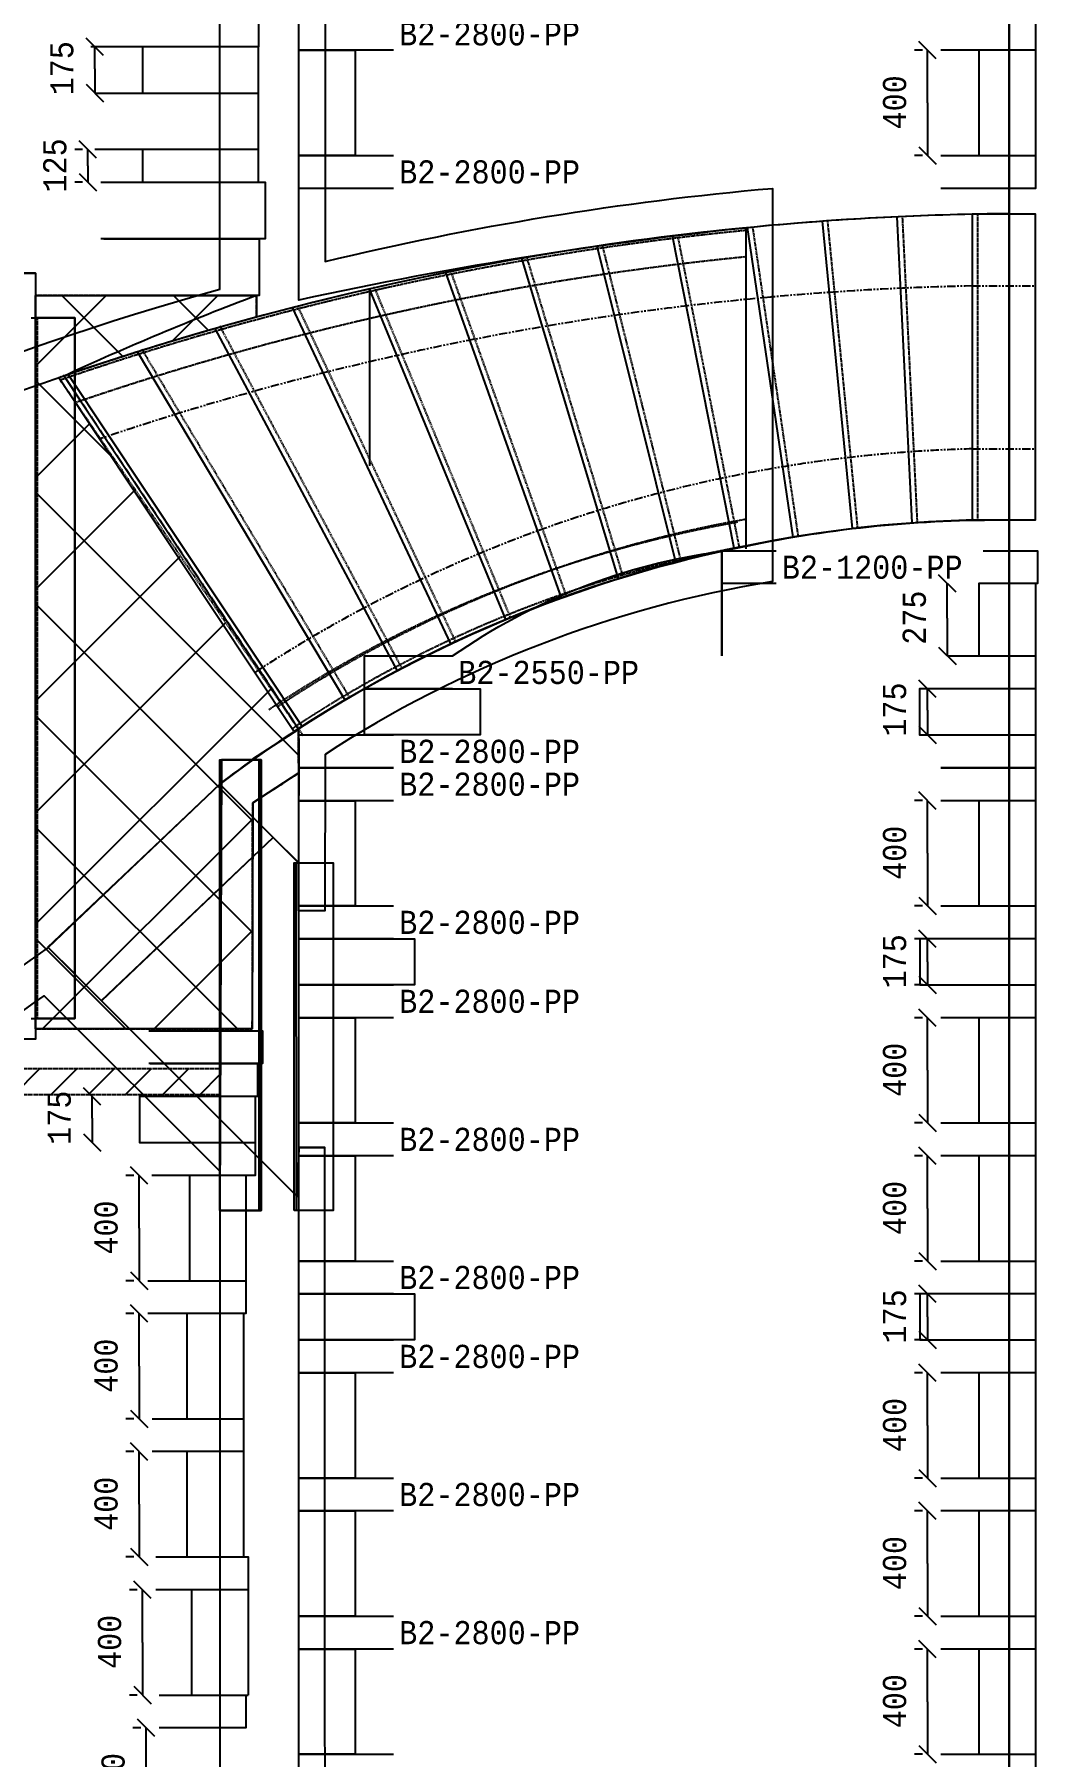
# Model space of a CAD drawing. Extents: x 0 to 40200, y 0 to 28450.
# Drawn here: x 18055 to 21867, y 14047 to 20593 of the extents above; entities that cross this region are included whole.
import ezdxf

# ---------------------------------------------------------------- set-up
doc = ezdxf.new("R2010")
doc.units = 0
doc.linetypes.add('HIDDEN2', pattern=[4.7625, 3.175, -1.5875])
doc.linetypes.add('PHANTOM', pattern=[63.5, 31.75, -6.35, 6.35, -6.35, 6.35, -6.35])
for name, color, linetype in [('BEAMS', 7, 'CONTINUOUS'), ('BLOCKS', 7, 'CONTINUOUS'), ('PAVING', 7, 'CONTINUOUS'), ('TITLE_BLOCK', 7, 'CONTINUOUS'), ('WALL$5', 7, 'CONTINUOUS')]:
    doc.layers.add(name, color=color, linetype=linetype)
doc.styles.add('CADFONT1', font='monotxt.shx', dxfattribs={"width": 0.901937})
doc.dimstyles.new('EXPERTCAD-ISO', dxfattribs={"dimtxt": 125, "dimasz": 127, "dimexe": 50, "dimexo": 50, "dimgap": 50, "dimtad": 1, "dimdec": 4, "dimzin": 0, "dimtxsty": 'STANDARD', "dimblk": 'EXPERTCADARROW', "dimblk1": 'EXPERTCADARROW', "dimblk2": 'EXPERTCADARROW', "dimcen": 0.09, "dimclrd": 92, "dimclre": 92, "dimclrt": 92, "dimazin": 3, "dimtfac": 1, "dimtdec": 4, "dimtmove": 0, "dimatfit": 3, "dimtolj": 1, "dimtzin": 0})

# ---------------------------------------------------------------- blocks, each defined once
blk = doc.blocks.new('*D20')
at = {"layer": 'BEAMS', "color": 92, "linetype": 'CONTINUOUS'}
for points in [[(18445.9, 14680.5), (18415.9, 14680.5)], [(18498.9, 14647.5), (18432.9, 14713.5)], [(18465.9, 14480.5), (18465.9, 14680.5)], [(18465.9, 14480.5), (18465.9, 14280.5)], [(18445.9, 14280.5), (18415.9, 14280.5)], [(18432.9, 14313.5), (18498.9, 14247.5)]]:
    blk.add_lwpolyline(points, dxfattribs=at)
at = {"layer": 'BEAMS', "color": 92, "linetype": 'CONTINUOUS', "insert": (18296.3, 14379.3), "char_height": 88, "attachment_point": 1, "rotation": 90, "style": 'CADFONT1'}
blk.add_mtext('400', dxfattribs=at)
blk = doc.blocks.new('EXPERTCADARROW')
at = {"layer": 'TITLE_BLOCK', "color": 92, "linetype": 'CONTINUOUS'}
for points in [[(0, 0), (-1, 0)], [(-0.6, 0.6), (0.6, -0.6)]]:
    blk.add_lwpolyline(points, dxfattribs=at)
blk = doc.blocks.new('*D33')
at = {"layer": 'BEAMS', "color": 92, "linetype": 'CONTINUOUS'}
for points in [[(18459.3, 14155.5), (18429.3, 14155.5)], [(18512.3, 14122.5), (18446.3, 14188.5)], [(18479.3, 13955.5), (18479.3, 14155.5)], [(18479.3, 13955.5), (18479.3, 13755.5)], [(18459.3, 13755.5), (18429.3, 13755.5)], [(18446.3, 13788.5), (18512.3, 13722.5)]]:
    blk.add_lwpolyline(points, dxfattribs=at)
at = {"layer": 'BEAMS', "color": 92, "linetype": 'CONTINUOUS', "insert": (18309.7, 13854.3), "char_height": 88, "attachment_point": 1, "rotation": 90, "style": 'CADFONT1'}
blk.add_mtext('400', dxfattribs=at)
blk = doc.blocks.new('*D58')
at = {"layer": 'BEAMS', "color": 92, "linetype": 'CONTINUOUS'}
for points in [[(18432.5, 16255.5), (18402.5, 16255.5)], [(18485.5, 16222.5), (18419.5, 16288.5)], [(18452.5, 16055.5), (18452.5, 16255.5)], [(18452.5, 16055.5), (18452.5, 15855.5)], [(18432.5, 15855.5), (18402.5, 15855.5)], [(18419.5, 15888.5), (18485.5, 15822.5)]]:
    blk.add_lwpolyline(points, dxfattribs=at)
at = {"layer": 'BEAMS', "color": 92, "linetype": 'CONTINUOUS', "insert": (18282.9, 15954.3), "char_height": 88, "attachment_point": 1, "rotation": 90, "style": 'CADFONT1'}
blk.add_mtext('400', dxfattribs=at)
blk = doc.blocks.new('*D59')
at = {"layer": 'BEAMS', "color": 92, "linetype": 'CONTINUOUS'}
for points in [[(18432.5, 15205.5), (18402.5, 15205.5)], [(18485.5, 15172.5), (18419.5, 15238.5)], [(18452.5, 15005.5), (18452.5, 15205.5)], [(18452.5, 15005.5), (18452.5, 14805.5)], [(18432.5, 14805.5), (18402.5, 14805.5)], [(18419.5, 14838.5), (18485.5, 14772.5)]]:
    blk.add_lwpolyline(points, dxfattribs=at)
at = {"layer": 'BEAMS', "color": 92, "linetype": 'CONTINUOUS', "insert": (18282.9, 14904.3), "char_height": 88, "attachment_point": 1, "rotation": 90, "style": 'CADFONT1'}
blk.add_mtext('400', dxfattribs=at)
blk = doc.blocks.new('*D60')
at = {"layer": 'BEAMS', "color": 92, "linetype": 'CONTINUOUS'}
for points in [[(18432.5, 15730.5), (18402.5, 15730.5)], [(18485.5, 15697.5), (18419.5, 15763.5)], [(18452.5, 15530.5), (18452.5, 15730.5)], [(18452.5, 15530.5), (18452.5, 15330.5)], [(18432.5, 15330.5), (18402.5, 15330.5)], [(18419.5, 15363.5), (18485.5, 15297.5)]]:
    blk.add_lwpolyline(points, dxfattribs=at)
at = {"layer": 'BEAMS', "color": 92, "linetype": 'CONTINUOUS', "insert": (18282.9, 15429.3), "char_height": 88, "attachment_point": 1, "rotation": 90, "style": 'CADFONT1'}
blk.add_mtext('400', dxfattribs=at)
blk = doc.blocks.new('*D61')
at = {"layer": 'BEAMS', "color": 92, "linetype": 'CONTINUOUS'}
for points in [[(18307.7, 16522.5), (18241.7, 16588.5)], [(18274.7, 16473), (18274.7, 16555.5)], [(18274.7, 16473), (18274.7, 16380.5)], [(18241.7, 16413.5), (18307.7, 16347.5)]]:
    blk.add_lwpolyline(points, dxfattribs=at)
at = {"layer": 'BEAMS', "color": 92, "linetype": 'CONTINUOUS', "insert": (18105.1, 16371.8), "char_height": 88, "attachment_point": 1, "rotation": 90, "style": 'CADFONT1'}
blk.add_mtext('175', dxfattribs=at)
blk = doc.blocks.new('*D65')
at = {"layer": 'BEAMS', "color": 92, "linetype": 'CONTINUOUS'}
for points in [[(18290.8, 20122.1), (18224.8, 20188.1)], [(18237.8, 20155.1), (18207.8, 20155.1)], [(18257.8, 20092.8), (18257.8, 20155.1)], [(18224.8, 20063.6), (18290.8, 19997.6)], [(18257.8, 20092.8), (18257.8, 20030.6)], [(18237.8, 20030.6), (18207.8, 20030.6)]]:
    blk.add_lwpolyline(points, dxfattribs=at)
at = {"layer": 'BEAMS', "color": 92, "linetype": 'CONTINUOUS', "insert": (18088.2, 19991.6), "char_height": 88, "attachment_point": 1, "rotation": 90, "style": 'CADFONT1'}
blk.add_mtext('125', dxfattribs=at)
blk = doc.blocks.new('*D67')
at = {"layer": 'BEAMS', "color": 92, "linetype": 'CONTINUOUS'}
for points in [[(18317.3, 20512.1), (18251.3, 20578.1)], [(18284.3, 20462.4), (18284.3, 20545.1)], [(18284.3, 20462.4), (18284.3, 20370.1)], [(18251.3, 20403.1), (18317.3, 20337.1)]]:
    blk.add_lwpolyline(points, dxfattribs=at)
at = {"layer": 'BEAMS', "color": 92, "linetype": 'CONTINUOUS', "insert": (18114.7, 20361.2), "char_height": 88, "attachment_point": 1, "rotation": 90, "style": 'CADFONT1'}
blk.add_mtext('175', dxfattribs=at)
blk = doc.blocks.new('*D86')
at = {"layer": 'BEAMS', "color": 92, "linetype": 'CONTINUOUS'}
for points in [[(21482.1, 14422.1), (21416.1, 14488.1)], [(21429.1, 14455.1), (21399.1, 14455.1)], [(21449.1, 14255.1), (21449.1, 14455.1)], [(21449.1, 14255.1), (21449.1, 14055.1)], [(21416.1, 14088.1), (21482.1, 14022.1)], [(21429.1, 14055.1), (21399.1, 14055.1)]]:
    blk.add_lwpolyline(points, dxfattribs=at)
at = {"layer": 'BEAMS', "color": 92, "linetype": 'CONTINUOUS', "insert": (21279.5, 14153.9), "char_height": 88, "attachment_point": 1, "rotation": 90, "style": 'CADFONT1'}
blk.add_mtext('400', dxfattribs=at)
blk = doc.blocks.new('*D106')
at = {"layer": 'BEAMS', "color": 92, "linetype": 'CONTINUOUS'}
for points in [[(21429.1, 16330.1), (21399.1, 16330.1)], [(21482.1, 16297.1), (21416.1, 16363.1)], [(21449.1, 16130.1), (21449.1, 16330.1)], [(21449.1, 16130.1), (21449.1, 15930.1)], [(21429.1, 15930.1), (21399.1, 15930.1)], [(21416.1, 15963.1), (21482.1, 15897.1)]]:
    blk.add_lwpolyline(points, dxfattribs=at)
at = {"layer": 'BEAMS', "color": 92, "linetype": 'CONTINUOUS', "insert": (21279.5, 16028.9), "char_height": 88, "attachment_point": 1, "rotation": 90, "style": 'CADFONT1'}
blk.add_mtext('400', dxfattribs=at)
blk = doc.blocks.new('*D107')
at = {"layer": 'BEAMS', "color": 92, "linetype": 'CONTINUOUS'}
for points in [[(21482.1, 15472.1), (21416.1, 15538.1)], [(21429.1, 15505.1), (21399.1, 15505.1)], [(21449.1, 15305.1), (21449.1, 15505.1)], [(21449.1, 15305.1), (21449.1, 15105.1)], [(21416.1, 15138.1), (21482.1, 15072.1)], [(21429.1, 15105.1), (21399.1, 15105.1)]]:
    blk.add_lwpolyline(points, dxfattribs=at)
at = {"layer": 'BEAMS', "color": 92, "linetype": 'CONTINUOUS', "insert": (21279.5, 15203.9), "char_height": 88, "attachment_point": 1, "rotation": 90, "style": 'CADFONT1'}
blk.add_mtext('400', dxfattribs=at)
blk = doc.blocks.new('*D108')
at = {"layer": 'BEAMS', "color": 92, "linetype": 'CONTINUOUS'}
for points in [[(21482.1, 14947.1), (21416.1, 15013.1)], [(21429.1, 14980.1), (21399.1, 14980.1)], [(21449.1, 14780.1), (21449.1, 14980.1)], [(21449.1, 14780.1), (21449.1, 14580.1)], [(21416.1, 14613.1), (21482.1, 14547.1)], [(21429.1, 14580.1), (21399.1, 14580.1)]]:
    blk.add_lwpolyline(points, dxfattribs=at)
at = {"layer": 'BEAMS', "color": 92, "linetype": 'CONTINUOUS', "insert": (21279.5, 14678.9), "char_height": 88, "attachment_point": 1, "rotation": 90, "style": 'CADFONT1'}
blk.add_mtext('400', dxfattribs=at)
blk = doc.blocks.new('*D109')
at = {"layer": 'BEAMS', "color": 92, "linetype": 'CONTINUOUS'}
for points in [[(21429.1, 15805.1), (21399.1, 15805.1)], [(21482.1, 15772.1), (21416.1, 15838.1)], [(21449.1, 15717.6), (21449.1, 15805.1)], [(21449.1, 15717.6), (21449.1, 15630.1)], [(21416.1, 15663.1), (21482.1, 15597.1)], [(21429.1, 15630.1), (21399.1, 15630.1)]]:
    blk.add_lwpolyline(points, dxfattribs=at)
at = {"layer": 'BEAMS', "color": 92, "linetype": 'CONTINUOUS', "insert": (21279.5, 15616.4), "char_height": 88, "attachment_point": 1, "rotation": 90, "style": 'CADFONT1'}
blk.add_mtext('175', dxfattribs=at)
blk = doc.blocks.new('*D110')
at = {"layer": 'BEAMS', "color": 92, "linetype": 'CONTINUOUS'}
for points in [[(21429.1, 17680.1), (21399.1, 17680.1)], [(21482.1, 17647.1), (21416.1, 17713.1)], [(21449.1, 17480.1), (21449.1, 17680.1)], [(21449.1, 17480.1), (21449.1, 17280.1)], [(21416.1, 17313.1), (21482.1, 17247.1)], [(21429.1, 17280.1), (21399.1, 17280.1)]]:
    blk.add_lwpolyline(points, dxfattribs=at)
at = {"layer": 'BEAMS', "color": 92, "linetype": 'CONTINUOUS', "insert": (21279.5, 17378.9), "char_height": 88, "attachment_point": 1, "rotation": 90, "style": 'CADFONT1'}
blk.add_mtext('400', dxfattribs=at)
blk = doc.blocks.new('*D111')
at = {"layer": 'BEAMS', "color": 92, "linetype": 'CONTINUOUS'}
for points in [[(21429.1, 17155.1), (21399.1, 17155.1)], [(21482.1, 17122.1), (21416.1, 17188.1)], [(21449.1, 17067.6), (21449.1, 17155.1)], [(21449.1, 17067.6), (21449.1, 16980.1)], [(21429.1, 16980.1), (21399.1, 16980.1)], [(21416.1, 17013.1), (21482.1, 16947.1)]]:
    blk.add_lwpolyline(points, dxfattribs=at)
at = {"layer": 'BEAMS', "color": 92, "linetype": 'CONTINUOUS', "insert": (21279.5, 16966.4), "char_height": 88, "attachment_point": 1, "rotation": 90, "style": 'CADFONT1'}
blk.add_mtext('175', dxfattribs=at)
blk = doc.blocks.new('*D112')
at = {"layer": 'BEAMS', "color": 92, "linetype": 'CONTINUOUS'}
for points in [[(21429.1, 16855.1), (21399.1, 16855.1)], [(21482.1, 16822.1), (21416.1, 16888.1)], [(21449.1, 16655.1), (21449.1, 16855.1)], [(21449.1, 16655.1), (21449.1, 16455.1)], [(21429.1, 16455.1), (21399.1, 16455.1)], [(21416.1, 16488.1), (21482.1, 16422.1)]]:
    blk.add_lwpolyline(points, dxfattribs=at)
at = {"layer": 'BEAMS', "color": 92, "linetype": 'CONTINUOUS', "insert": (21279.5, 16553.9), "char_height": 88, "attachment_point": 1, "rotation": 90, "style": 'CADFONT1'}
blk.add_mtext('400', dxfattribs=at)
blk = doc.blocks.new('*D120')
at = {"layer": 'BEAMS', "color": 92, "linetype": 'CONTINUOUS'}
for points in [[(21557, 18472.1), (21491, 18538.1)], [(21524, 18373.9), (21524, 18505.1)], [(21524, 18373.9), (21524, 18230.1)], [(21491, 18263.1), (21557, 18197.1)]]:
    blk.add_lwpolyline(points, dxfattribs=at)
at = {"layer": 'BEAMS', "color": 92, "linetype": 'CONTINUOUS', "insert": (21354.4, 18272.7), "char_height": 88, "attachment_point": 1, "rotation": 90, "style": 'CADFONT1'}
blk.add_mtext('275', dxfattribs=at)
blk = doc.blocks.new('*D121')
at = {"layer": 'BEAMS', "color": 92, "linetype": 'CONTINUOUS'}
for points in [[(21482.1, 18072.1), (21416.1, 18138.1)], [(21449.1, 18024.6), (21449.1, 18105.1)], [(21449.1, 18024.6), (21449.1, 17930.1)], [(21416.1, 17963.1), (21482.1, 17897.1)]]:
    blk.add_lwpolyline(points, dxfattribs=at)
at = {"layer": 'BEAMS', "color": 92, "linetype": 'CONTINUOUS', "insert": (21279.5, 17923.4), "char_height": 88, "attachment_point": 1, "rotation": 90, "style": 'CADFONT1'}
blk.add_mtext('175', dxfattribs=at)
blk = doc.blocks.new('*D122')
at = {"layer": 'BEAMS', "color": 92, "linetype": 'CONTINUOUS'}
for points in [[(21482.1, 20499.7), (21416.1, 20565.7)], [(21429.1, 20532.7), (21399.1, 20532.7)], [(21449.1, 20332.7), (21449.1, 20532.7)], [(21449.1, 20332.7), (21449.1, 20132.7)], [(21416.1, 20165.7), (21482.1, 20099.7)], [(21429.1, 20132.7), (21399.1, 20132.7)]]:
    blk.add_lwpolyline(points, dxfattribs=at)
at = {"layer": 'BEAMS', "color": 92, "linetype": 'CONTINUOUS', "insert": (21279.5, 20231.5), "char_height": 88, "attachment_point": 1, "rotation": 90, "style": 'CADFONT1'}
blk.add_mtext('400', dxfattribs=at)

msp = doc.modelspace()

# ---------------------------------------------------------------- hatches: boundary and pattern name
at = {"layer": 'BEAMS', "linetype": 'CONTINUOUS'}
h = msp.add_hatch(dxfattribs=at)
h.set_pattern_fill('ExpertCAD', color=92, scale=100, angle=45, style=0, pattern_type=0)
h.set_pattern_definition([(45, (0, 0), (-70.71068, 70.71068), [])])
h.paths.add_polyline_path([(18761.27274, 16661.80341), (18761.27274, 16561.80341), (15709.88391, 16561.80341), (15709.88391, 16661.80341)])
at = {"layer": 'PAVING', "linetype": 'CONTINUOUS'}
h = msp.add_hatch(dxfattribs=at)
h.set_pattern_fill('ExpertCAD', color=1, scale=300, angle=-45, style=0, pattern_type=0)
h.set_pattern_definition([(-45, (0, 0), (212.132, 212.132), [])])
h.paths.add_polyline_path([(18058.68609, 16812.39419), (18882.88506, 16812.39419), (18884.30607, 17671.44799), (19059.11407, 17785.33973), (19058.5959, 17952.0946), (18147.74166, 19287.422), (18147.74166, 19287.422, -0.0172286447), (18899.11407, 19518.19488), (18899.11407, 19600.59903), (18058.68609, 19600.59903)])
h = msp.add_hatch(dxfattribs=at)
h.set_pattern_fill('ExpertCAD', color=1, scale=300, angle=45, style=0, pattern_type=0)
h.set_pattern_definition([(45, (0, 0), (-212.132, 212.132), [])])
h.paths.add_polyline_path([(18058.68609, 16812.39419), (18882.88506, 16812.39419), (18884.30607, 17671.44799), (19059.11407, 17785.33973), (19058.5959, 17952.0946), (18147.74166, 19287.422), (18147.74166, 19287.422, -0.0172286447), (18899.11407, 19518.19488), (18899.11407, 19600.59903), (18058.68609, 19600.59903)])

# ---------------------------------------------------------------- linework, layer by layer
at = {"layer": 'BEAMS', "color": 172, "linetype": 'CONTINUOUS'}
for points in [[(18269.23226, 20760.09903), (18906.38389, 20760.09903), (18906.38389, 20545.09903), (18269.23226, 20545.09903)], [(19419.11407, 20532.66723), (19059.11407, 20532.66723), (19059.11407, 20657.66723), (19419.11407, 20657.66723)], [(21499.11407, 20657.66723), (21859.11407, 20657.66723), (21859.11407, 20532.66723), (21499.11407, 20532.66723)], [(18284.26377, 20370.09903), (18905.46926, 20370.09903), (18905.46926, 20155.09903), (18284.26377, 20155.09903)], [(19419.11407, 20007.66723), (19059.11407, 20007.66723), (19059.11407, 20132.66723), (19419.11407, 20132.66723)], [(21499.11407, 20132.66723), (21859.11407, 20132.66723), (21859.11407, 20007.66723), (21499.11407, 20007.66723)], [(18307.79859, 20030.59903), (18932.04061, 20030.59903), (18932.04061, 19815.59903), (18307.79859, 19815.59903)], [(18318.07153, 19815.59903), (18908.40533, 19815.59903), (18908.40533, 19600.59903), (18318.07153, 19600.59903)], [(20873.10459, 18505.09175), (20666.86459, 18505.09175), (20666.86459, 18630.09175), (20873.10459, 18630.09175)], [(21660.62459, 18630.09175), (21866.86459, 18630.09175), (21866.86459, 18505.09175), (21660.62459, 18505.09175)], [(19643.56346, 18105.09175), (19308.80346, 18105.09175), (19308.80346, 18230.09175), (19643.56346, 18230.09175)], [(21524.04346, 18230.09175), (21858.80346, 18230.09175), (21858.80346, 18105.09175), (21524.04346, 18105.09175)], [(19419.11407, 17805.09175), (19059.11407, 17805.09175), (19059.11407, 17930.09175), (19419.11407, 17930.09175)], [(21499.11407, 17930.09175), (21859.11407, 17930.09175), (21859.11407, 17805.09175), (21499.11407, 17805.09175)], [(19419.11407, 17680.09175), (19059.11407, 17680.09175), (19059.11407, 17805.09175), (19419.11407, 17805.09175)], [(21499.11407, 17805.09175), (21859.11407, 17805.09175), (21859.11407, 17680.09175), (21499.11407, 17680.09175)], [(19419.11407, 17155.09175), (19059.11407, 17155.09175), (19059.11407, 17280.09175), (19419.11407, 17280.09175)], [(21499.11407, 17280.09175), (21859.11407, 17280.09175), (21859.11407, 17155.09175), (21499.11407, 17155.09175)], [(19419.11407, 16855.09175), (19059.11407, 16855.09175), (19059.11407, 16980.09175), (19419.11407, 16980.09175)], [(21499.11407, 16980.09175), (21859.11407, 16980.09175), (21859.11407, 16855.09175), (21499.11407, 16855.09175)], [(18489.18602, 16805.50053), (18921.85115, 16805.50053), (18921.85115, 16680.50053), (18489.18602, 16680.50053)], [(18495.22229, 16680.50053), (18902.03254, 16680.50053), (18902.03254, 16555.50053), (18495.22229, 16555.50053)], [(19419.11407, 16330.09175), (19059.11407, 16330.09175), (19059.11407, 16455.09175), (19419.11407, 16455.09175)], [(21499.11407, 16455.09175), (21859.11407, 16455.09175), (21859.11407, 16330.09175), (21499.11407, 16330.09175)], [(18501.32774, 16380.50053), (18893.71358, 16380.50053), (18893.71358, 16255.50053), (18501.32774, 16255.50053)], [(19419.11407, 15805.09175), (19059.11407, 15805.09175), (19059.11407, 15930.09175), (19419.11407, 15930.09175)], [(21499.11407, 15930.09175), (21859.11407, 15930.09175), (21859.11407, 15805.09175), (21499.11407, 15805.09175)], [(18486.41332, 15855.50053), (18858.67584, 15855.50053), (18858.67584, 15730.50053), (18486.41332, 15730.50053)], [(19419.11407, 15505.09175), (19059.11407, 15505.09175), (19059.11407, 15630.09175), (19419.11407, 15630.09175)], [(21499.11407, 15630.09175), (21859.11407, 15630.09175), (21859.11407, 15505.09175), (21499.11407, 15505.09175)], [(18502.54445, 15330.50053), (18849.5619, 15330.50053), (18849.5619, 15205.50053), (18502.54445, 15205.50053)], [(19419.11407, 14980.09175), (19059.11407, 14980.09175), (19059.11407, 15105.09175), (19419.11407, 15105.09175)], [(21499.11407, 15105.09175), (21859.11407, 15105.09175), (21859.11407, 14980.09175), (21499.11407, 14980.09175)], [(18515.94605, 14805.50053), (18866.5699, 14805.50053), (18866.5699, 14680.50053), (18515.94605, 14680.50053)], [(19419.11407, 14455.09175), (19059.11407, 14455.09175), (19059.11407, 14580.09175), (19419.11407, 14580.09175)], [(21499.11407, 14580.09175), (21859.11407, 14580.09175), (21859.11407, 14455.09175), (21499.11407, 14455.09175)], [(18529.34765, 14280.50053), (18858.5779, 14280.50053), (18858.5779, 14155.50053), (18529.34765, 14155.50053)], [(19419.11407, 13930.09175), (19059.11407, 13930.09175), (19059.11407, 14055.09175), (19419.11407, 14055.09175)], [(21499.11407, 14055.09175), (21859.11407, 14055.09175), (21859.11407, 13930.09175), (21499.11407, 13930.09175)]]:
    msp.add_lwpolyline(points, dxfattribs=at)
at = {"layer": 'BEAMS', "color": 1, "linetype": 'HIDDEN2'}
msp.add_lwpolyline([(15709.88391, 16661.80341), (18761.27274, 16661.80341), (18761.27274, 16561.80341), (15709.88391, 16561.80341), (15709.88391, 16661.80341)], dxfattribs=at)
at = {"layer": 'BLOCKS', "color": 11, "linetype": 'CONTINUOUS'}
for points in [[(18905.46926, 20545.09903), (18465.46926, 20545.09903), (18465.46926, 20370.09903), (18905.46926, 20370.09903)], [(18905.46926, 20545.09903), (18905.46926, 20370.09903)], [(19059.11407, 20132.66723), (19059.11407, 20532.66723)], [(19059.11407, 20532.66723), (19274.11407, 20532.66723), (19274.11407, 20132.66723), (19059.11407, 20132.66723)], [(21859.11407, 20532.66723), (21644.11407, 20532.66723), (21644.11407, 20132.66723), (21859.11407, 20132.66723)], [(21859.11407, 20532.66723), (21859.11407, 20132.66723)], [(18905.04061, 20155.59903), (18465.04061, 20155.59903), (18465.04061, 20030.59903), (18905.04061, 20030.59903)], [(18905.04061, 20155.59903), (18905.04061, 20030.59903)], [(20666.86459, 18230.09175), (20666.86459, 18505.09175)], [(21858.86459, 18505.09175), (21643.86459, 18505.09175), (21643.86459, 18230.09175), (21858.86459, 18230.09175)], [(21858.86459, 18505.09175), (21858.86459, 18230.09175)], [(19308.80346, 17930.09175), (19308.80346, 18105.09175)], [(19308.80346, 18105.09175), (19748.80346, 18105.09175), (19748.80346, 17930.09175), (19308.80346, 17930.09175)], [(21858.80346, 18105.09175), (21418.80346, 18105.09175), (21418.80346, 17930.09175), (21858.80346, 17930.09175)], [(21858.80346, 18105.09175), (21858.80346, 17930.09175)], [(19059.11407, 17280.09175), (19059.11407, 17680.09175)], [(19059.11407, 17680.09175), (19274.11407, 17680.09175), (19274.11407, 17280.09175), (19059.11407, 17280.09175)], [(21859.11407, 17680.09175), (21644.11407, 17680.09175), (21644.11407, 17280.09175), (21859.11407, 17280.09175)], [(21859.11407, 17680.09175), (21859.11407, 17280.09175)], [(19059.11407, 16980.09175), (19059.11407, 17155.09175)], [(19059.11407, 17155.09175), (19499.11407, 17155.09175), (19499.11407, 16980.09175), (19059.11407, 16980.09175)], [(21859.11407, 17155.09175), (21419.11407, 17155.09175), (21419.11407, 16980.09175), (21859.11407, 16980.09175)], [(21859.11407, 17155.09175), (21859.11407, 16980.09175)], [(19059.11407, 16455.09175), (19059.11407, 16855.09175)], [(19059.11407, 16855.09175), (19274.11407, 16855.09175), (19274.11407, 16455.09175), (19059.11407, 16455.09175)], [(21859.11407, 16855.09175), (21644.11407, 16855.09175), (21644.11407, 16455.09175), (21859.11407, 16455.09175)], [(21859.11407, 16855.09175), (21859.11407, 16455.09175)], [(18893.71358, 16555.50053), (18453.71358, 16555.50053), (18453.71358, 16380.50053), (18893.71358, 16380.50053)], [(18893.71358, 16555.50053), (18893.71358, 16380.50053)], [(19059.11407, 15930.09175), (19059.11407, 16330.09175)], [(19059.11407, 16330.09175), (19274.11407, 16330.09175), (19274.11407, 15930.09175), (19059.11407, 15930.09175)], [(21859.11407, 16330.09175), (21644.11407, 16330.09175), (21644.11407, 15930.09175), (21859.11407, 15930.09175)], [(21859.11407, 16330.09175), (21859.11407, 15930.09175)], [(18858.67584, 16255.50053), (18643.67584, 16255.50053), (18643.67584, 15855.50053), (18858.67584, 15855.50053)], [(18858.67584, 16255.50053), (18858.67584, 15855.50053)], [(19059.11407, 15630.09175), (19059.11407, 15805.09175)], [(19059.11407, 15805.09175), (19499.11407, 15805.09175), (19499.11407, 15630.09175), (19059.11407, 15630.09175)], [(21859.11407, 15805.09175), (21419.11407, 15805.09175), (21419.11407, 15630.09175), (21859.11407, 15630.09175)], [(21859.11407, 15805.09175), (21859.11407, 15630.09175)], [(18849.5619, 15730.50053), (18634.5619, 15730.50053), (18634.5619, 15330.50053), (18849.5619, 15330.50053)], [(18849.5619, 15730.50053), (18849.5619, 15330.50053)], [(19059.11407, 15105.09175), (19059.11407, 15505.09175)], [(19059.11407, 15505.09175), (19274.11407, 15505.09175), (19274.11407, 15105.09175), (19059.11407, 15105.09175)], [(21859.11407, 15505.09175), (21644.11407, 15505.09175), (21644.11407, 15105.09175), (21859.11407, 15105.09175)], [(21859.11407, 15505.09175), (21859.11407, 15105.09175)], [(18849.5619, 15205.50053), (18634.5619, 15205.50053), (18634.5619, 14805.50053), (18849.5619, 14805.50053)], [(18849.5619, 15205.50053), (18849.5619, 14805.50053)], [(19059.11407, 14580.09175), (19059.11407, 14980.09175)], [(19059.11407, 14980.09175), (19274.11407, 14980.09175), (19274.11407, 14580.09175), (19059.11407, 14580.09175)], [(21859.11407, 14980.09175), (21644.11407, 14980.09175), (21644.11407, 14580.09175), (21859.11407, 14580.09175)], [(21859.11407, 14980.09175), (21859.11407, 14580.09175)], [(18866.5699, 14680.50053), (18651.5699, 14680.50053), (18651.5699, 14280.50053), (18866.5699, 14280.50053)], [(18866.5699, 14680.50053), (18866.5699, 14280.50053)], [(19059.11407, 14055.09175), (19059.11407, 14455.09175)], [(19059.11407, 14455.09175), (19274.11407, 14455.09175), (19274.11407, 14055.09175), (19059.11407, 14055.09175)], [(21859.11407, 14455.09175), (21644.11407, 14455.09175), (21644.11407, 14055.09175), (21859.11407, 14055.09175)], [(21859.11407, 14455.09175), (21859.11407, 14055.09175)]]:
    msp.add_lwpolyline(points, dxfattribs=at)
for points in [[(20859.11407, 19867.11996), (20859.11407, 19867.11996, 0.0291259486), (19059.11407, 19582.66723), (19059.11407, 20007.66723)], [(19643.86459, 18230.09175), (19643.86459, 18230.09175, -0.1200170526), (20666.86459, 18628.36166), (20666.86459, 18230.09175)]]:
    msp.add_lwpolyline(points, format="xyb", dxfattribs=at)
at = {"layer": 'PAVING', "color": 2, "linetype": 'CONTINUOUS'}
for p, q in [((20859.11407, 20007.66723), (20859.11407, 19867.11996)), ((19328.0956, 19625.06721), (19328.0956, 18953.47102)), ((18759.11407, 17743.09175), (19058.10902, 17444.0968)), ((19058.13993, 17261.80341), (19058.10902, 17444.0968)), ((18106.42609, 17122.76948), (18206.61443, 17022.58115)), ((19058.13993, 16361.80341), (19158.13993, 16361.80341))]:
    msp.add_line(p, q, dxfattribs=at)
at = {"layer": 'PAVING', "color": 13, "linetype": 'HIDDEN2'}
for p, q in [((21410.5853, 18736.82631), (21353.8767, 19900.41046)), ((21638.18534, 19909.28779), (21638.18534, 18747.06829)), ((20958.04317, 18684.96472), (20784.76804, 19861.25859)), ((21183.71125, 18716.10998), (21069.49625, 19884.42173)), ((20512.23053, 18591.67799), (20213.18187, 19792.94917)), ((20734.05837, 18643.45776), (20499.41916, 19830.81656)), ((20293.02868, 18529.73577), (19925.79579, 19747.4673)), ((20076.91633, 18457.76269), (19637.01039, 19694.1384)), ((19864.35045, 18375.91131), (19346.58778, 19632.68557)), ((19655.7806, 18284.3548), (19054.30581, 19562.78666)), ((19451.64796, 18183.28665), (18759.96172, 19484.07328)), ((19252.38449, 18072.92024), (18463.37614, 19396.12993)), ((18153.46122, 19278.81717), (18210.67567, 19192.74056)), ((18153.46122, 19278.81717), (18210.67567, 19192.74056)), ((18164.39783, 19298.49323), (19075.77024, 17927.37373))]:
    msp.add_line(p, q, dxfattribs=at)
at = {"layer": 'PAVING', "color": 92, "linetype": 'CONTINUOUS'}
for p, q in [((21618.18534, 19909.28779), (21618.18534, 18747.06829)), ((20938.25669, 18682.05006), (20764.98156, 19858.34392)), ((21163.80614, 18714.16405), (21049.59115, 19882.47579)), ((21390.60901, 18735.85275), (21333.90041, 19899.43689)), ((20492.82286, 18586.84658), (20193.7742, 19788.11776)), ((20714.43781, 18639.58046), (20479.7986, 19826.93925)), ((20273.88046, 18523.96122), (19906.64756, 19741.69275)), ((20058.07351, 18451.05837), (19618.16757, 19687.43407)), ((19845.85828, 18368.29295), (19328.0956, 19625.06721)), ((19637.68346, 18275.84048), (19036.20867, 19554.27234)), ((19433.98927, 18173.89673), (18742.30302, 19474.68336)), ((19235.20653, 18062.6773), (18446.19818, 19385.88699)), ((18183.23706, 19299.61175), (19072.21656, 17962.1814))]:
    msp.add_line(p, q, dxfattribs=at)
at = {"layer": 'PAVING', "color": 13, "linetype": 'CONTINUOUS'}
for p, q in [((21759.11407, 18707.39419), (21759.11407, 19911.542)), ((19039.80346, 17945.35447), (18147.74166, 19287.422)), ((18759.11407, 17743.09175), (18106.98539, 17122.21018)), ((18308.75517, 16918.98997), (18961.62687, 17540.57896))]:
    msp.add_line(p, q, dxfattribs=at)
at = {"layer": 'PAVING', "color": 2, "linetype": 'HIDDEN2'}
msp.add_line((20759.11407, 18637.81384), (20759.11407, 19857.77083), dxfattribs=at)
at = {"layer": 'PAVING', "color": 13, "linetype": 'PHANTOM'}
for p, q in [((21618.18534, 19636.55437), (21859.11407, 19636.55437)), ((21618.18534, 19017.15614), (21859.11407, 19017.15614))]:
    msp.add_line(p, q, dxfattribs=at)
at = {"layer": 'PAVING', "color": 1, "linetype": 'CONTINUOUS'}
msp.add_lwpolyline([(21618.18534, 18747.06829), (21859.18534, 18747.06829), (21859.18534, 19909.28779), (21618.18534, 19909.28779)], dxfattribs=at)
at = {"layer": 'PAVING', "color": 2, "linetype": 'HIDDEN2'}
msp.add_lwpolyline([(18058.68609, 16812.39419), (18882.88506, 16812.39419), (18884.30607, 17671.44799), (19059.11407, 17785.33973), (19058.5959, 17952.0946), (18147.74166, 19287.422), (18147.74166, 19287.422, -0.0172286447), (18899.11407, 19518.19488), (18899.11407, 19600.59903), (18058.68609, 19600.59903), (18058.68609, 16812.39419)], format="xyb", dxfattribs=at)
at = {"layer": 'PAVING', "color": 2, "linetype": 'CONTINUOUS'}
for centre, radius, start, end in [((21871.11407, 8503.09175), 11409, 91.2703073, 109.047624872), ((21747.65791, 13805.41951), 4943.3446, 91.420031988, 123.209610987), ((21733.47573, 13831.74597), 4913.8023, 101.437025805, 127.250976486)]:
    msp.add_arc(centre, radius, start, end, dxfattribs=at)
at = {"layer": 'PAVING', "color": 13, "linetype": 'CONTINUOUS'}
msp.add_arc((21871.11407, 8503.09175), 11409, 90.557583508, 95.088932867, dxfattribs=at)
at = {"layer": 'PAVING', "color": 13, "linetype": 'HIDDEN2'}
for centre, radius, start, end in [((21871.11407, 8503.09175), 11399, 95.598245087, 109.034565401), ((21871.11407, 8503.09175), 11299, 95.647951857, 108.902655786), ((21542.11407, 14119.87587), 4690, 100.0197252, 123.611675681), ((21575.11407, 14131.09175), 4690, 100.0197252, 123.611675681), ((21575.11407, 14131.09175), 4590, 100.240348321, 123.611675681)]:
    msp.add_arc(centre, radius, start, end, dxfattribs=at)
at = {"layer": 'PAVING', "color": 13, "linetype": 'PHANTOM'}
for centre, radius, start, end in [((21843.15198, 8611.47414), 11027.37521, 91.168957494, 108.729296572), ((21747.65791, 13805.41951), 5213.3446, 91.420031988, 123.209610987)]:
    msp.add_arc(centre, radius, start, end, dxfattribs=at)
at = {"layer": 'TITLE_BLOCK', "color": 211, "linetype": 'CONTINUOUS'}
for p, q in [((18907.96432, 17834.79381), (18907.96432, 16123.24135)), ((19047.65089, 17444.0968), (19049.59497, 16122.0916))]:
    msp.add_line(p, q, dxfattribs=at)
at = {"layer": 'TITLE_BLOCK', "color": 172, "linetype": 'CONTINUOUS'}
for points in [[(19159.11407, 11805.09175), (20678.83092, 11805.09175), (20978.83092, 11805.09175), (21759.11407, 11805.09175), (21759.11407, 24305.09175), (19159.11407, 24305.09175)], [(21759.11407, 24305.09175), (21759.11407, 11805.09175), (20978.83092, 11805.09175)]]:
    msp.add_lwpolyline(points, dxfattribs=at)
for points in [[(16263.51301, 18599.33914), (16263.51301, 18599.33914, -0.0586064102), (18759.11407, 19624.91071), (18759.11407, 21747.09903), (19159.11407, 21747.09903), (19159.11407, 19729.15326), (19159.11407, 19729.15326, -0.0373423199), (20859.11407, 20007.66723), (20859.11407, 18512.97993), (20859.11407, 18512.97993, 0.1037195897), (19159.11407, 17856.21511), (19158.13993, 17261.80341), (19059.11407, 17261.80341), (19059.11407, 17444.0968), (18961.62687, 17540.57896), (18309.49819, 16919.69739)], [(20678.83092, 11805.09175), (19159.11407, 11805.09175), (19158.13993, 16361.80341), (19059.11407, 16361.80341), (19053.9282, 16175.26737), (18106.98539, 17122.21018), (18106.98539, 17122.21018, -0.0281282808), (16806.26707, 16287.39419), (16872.88338, 16167.78447), (16872.88338, 16167.78447, 0.0275366811), (18092.43161, 16938.77406), (18759.11407, 16272.0916), (18759.11407, 12255.50053), (16751.90221, 12255.50053), (16751.90221, 12255.50053, 0.1018814118), (15691.87017, 16603.78556), (15691.87017, 16603.78556, 0.0415260187), (14769.34947, 18195.80432), (14769.34947, 18195.80432, -0.0699987082), (13416.55369, 20743.17208)], [(20759.11407, 18648.9138), (20759.11407, 19857.77083), (20759.11407, 19857.77083, 0.0378722032), (19059.11407, 19560.12286), (19059.11407, 19560.12286, 0.0648736163), (16319.73384, 18470.41128), (16263.51301, 18599.33914)], [(18106.42609, 17122.76948), (18486.91812, 17483.93822), (18759.11407, 17743.09175), (18759.11407, 17743.09175, -0.0186199235), (19058.37109, 17953.54998), (19058.37109, 17953.54998, -0.0941391021), (20759.11407, 18647.97608), (20759.11407, 18647.97608, -0.0536557169), (21759.11407, 18747.06829)]]:
    msp.add_lwpolyline(points, format="xyb", dxfattribs=at)
at = {"layer": 'TITLE_BLOCK', "color": 211, "linetype": 'CONTINUOUS'}
for points in [[(17858.68609, 16773.17701), (17858.68609, 19684.7154), (18058.68609, 19684.7154), (18058.68609, 16773.17701), (17858.68609, 16773.17701)], [(18058.68609, 19515.47584), (18208.68609, 19515.47584), (18208.68609, 16852.18433), (18058.68609, 16852.18433), (18058.68609, 19515.47584)], [(18759.11407, 16122.0916), (18759.11407, 17834.79381), (18915.96432, 17834.79381), (18915.96432, 16122.0916), (18759.11407, 16122.0916)], [(19041.59497, 16122.0916), (19041.59497, 17444.0968), (19189.65089, 17444.0968), (19189.65089, 16122.0916), (19041.59497, 16122.0916)]]:
    msp.add_lwpolyline(points, dxfattribs=at)
at = {"layer": 'WALL$5', "color": 1, "linetype": 'CONTINUOUS'}
for p, q in [((18058.68609, 19684.7154), (17858.68609, 19684.7154)), ((18058.68609, 19684.7154), (18058.68609, 16773.17701)), ((18042.68609, 19515.47584), (18058.68609, 19515.47584)), ((19072.21656, 17962.1814), (18183.23706, 19299.61175)), ((18907.96432, 17834.79381), (18907.96432, 16122.0916)), ((19047.65089, 17444.0968), (19049.59497, 16122.0916)), ((18042.68609, 16852.18433), (18058.68609, 16852.18433)), ((18058.68609, 16773.17701), (17858.68609, 16773.17701))]:
    msp.add_line(p, q, dxfattribs=at)
at = {"layer": 'WALL$5', "color": 1, "linetype": 'HIDDEN2'}
msp.add_line((18066.68609, 16852.18433), (18066.68609, 19515.47584), dxfattribs=at)
at = {"layer": 'WALL$5', "color": 13, "linetype": 'CONTINUOUS'}
msp.add_line((18884.30607, 17838.54046), (19059.11407, 17952.4322), dxfattribs=at)
at = {"layer": 'WALL$5', "color": 92, "linetype": 'CONTINUOUS'}
msp.add_line((19059.11407, 17916.3025), (19059.11407, 17699.89419), dxfattribs=at)
at = {"layer": 'WALL$5', "color": 13, "linetype": 'CONTINUOUS'}
msp.add_lwpolyline([(18058.68609, 19600.59903), (18899.11407, 19600.59903), (18899.11407, 19600.59903, 0.0172701422), (18167.28496, 19294.14967), (18230.24902, 19199.42302), (19058.59241, 17953.21701), (19059.11407, 17785.33972), (18884.30607, 17671.44799), (18882.88506, 16812.39419), (18058.68609, 16812.39419), (18058.68609, 19600.59903)], format="xyb", dxfattribs=at)
at = {"layer": 'WALL$5', "color": 92, "linetype": 'CONTINUOUS'}
msp.add_lwpolyline([(18884.30607, 17671.44799), (18882.88506, 16812.39419), (18058.68609, 16812.39419), (18058.68609, 19600.59903), (18899.11407, 19600.59903), (18899.11407, 19518.19488), (18899.11407, 19518.19488, 0.0167756067), (18167.28496, 19294.14967), (18230.24902, 19199.42302), (19058.59241, 17953.21701), (19059.11407, 17785.33972), (18884.30607, 17671.44799)], format="xyb", dxfattribs=at)
at = {"layer": 'WALL$5', "color": 1, "linetype": 'CONTINUOUS'}
for points in [[(18208.68609, 16852.18433), (18208.68609, 19515.47584), (18058.68609, 19515.47584), (18058.68609, 16852.18433), (18208.68609, 16852.18433)], [(18915.96432, 16122.0916), (18915.96432, 17834.79381), (18765.96432, 17834.79381), (18759.11407, 16122.0916), (18915.96432, 16122.0916)]]:
    msp.add_lwpolyline(points, dxfattribs=at)

# ---------------------------------------------------------------- texts
at = {"layer": 'BEAMS', "color": 1, "linetype": 'CONTINUOUS', "char_height": 88, "attachment_point": 1, "style": 'CADFONT1'}
for s, insert in [('B2-2800-PP', (19441.11407, 20639.16723)), ('B2-2800-PP', (19441.11407, 20114.16723)), ('B2-1200-PP', (20895.10459, 18611.59175)), ('B2-2550-PP', (19665.56346, 18211.59175)), ('B2-2800-PP', (19441.11407, 17911.59175)), ('B2-2800-PP', (19441.11407, 17786.59175)), ('B2-2800-PP', (19441.11407, 17261.59175)), ('B2-2800-PP', (19441.11407, 16961.59175)), ('B2-2800-PP', (19441.11407, 16436.59175)), ('B2-2800-PP', (19441.11407, 15911.59175)), ('B2-2800-PP', (19441.11407, 15611.59175)), ('B2-2800-PP', (19441.11407, 15086.59175)), ('B2-2800-PP', (19441.11407, 14561.59175))]:
    msp.add_mtext(s, dxfattribs=dict(at, insert=insert))

# ---------------------------------------------------------------- dimensions: what is measured, and where the dimension line sits
at = {"layer": 'BEAMS', "color": 92, "linetype": 'CONTINUOUS'}
for base, p1, p2, text, override, picture, middle, dimtype in [((18284.26377, 20545.09903), (18284.26377, 20370.09903), (18284.26377, 20545.09903), '175', {"dimtxt": 88, "dimasz": 55, "dimgap": 81.6, "dimtxsty": 'CADFONT1', "dimse2": 1}, '*D67', (18284.26377, 20462.41568), 160), ((21449.11407, 20532.66723), (21479.11407, 20132.66723), (21479.11407, 20532.66723), '400', {"dimtxt": 88, "dimasz": 55, "dimgap": 81.6, "dimtxsty": 'CADFONT1'}, '*D122', (21449.11407, 20332.66723), 161), ((18257.79859, 20155.09903), (18287.79859, 20030.59903), (18287.79859, 20155.09903), '125', {"dimtxt": 88, "dimasz": 55, "dimgap": 81.6, "dimtxsty": 'CADFONT1'}, '*D65', (18257.79859, 20092.84903), 161), ((21524.04346, 18505.09175), (21524.04346, 18230.09175), (21524.04346, 18505.09175), '275', {"dimtxt": 88, "dimasz": 55, "dimgap": 81.6, "dimtxsty": 'CADFONT1', "dimse2": 1}, '*D120', (21524.04346, 18373.89956), 160), ((21449.11407, 18105.09175), (21449.11407, 17930.09175), (21449.11407, 18105.09175), '175', {"dimtxt": 88, "dimasz": 55, "dimgap": 81.6, "dimtxsty": 'CADFONT1', "dimse2": 1}, '*D121', (21449.11407, 18024.64956), 160), ((21449.11407, 17680.09175), (21479.11407, 17280.09175), (21479.11407, 17680.09175), '400', {"dimtxt": 88, "dimasz": 55, "dimgap": 81.6, "dimtxsty": 'CADFONT1'}, '*D110', (21449.11407, 17480.09175), 161), ((21449.11407, 17155.09175), (21479.11407, 16980.09175), (21479.11407, 17155.09175), '175', {"dimtxt": 88, "dimasz": 55, "dimgap": 81.6, "dimtxsty": 'CADFONT1'}, '*D111', (21449.11407, 17067.59175), 161), ((21449.11407, 16855.09175), (21479.11407, 16455.09175), (21479.11407, 16855.09175), '400', {"dimtxt": 88, "dimasz": 55, "dimgap": 81.6, "dimtxsty": 'CADFONT1'}, '*D112', (21449.11407, 16655.09175), 161), ((18274.67758, 16555.50053), (18274.67758, 16380.50053), (18274.67758, 16555.50053), '175', {"dimtxt": 88, "dimasz": 55, "dimgap": 81.6, "dimtxsty": 'CADFONT1', "dimse2": 1}, '*D61', (18274.67758, 16473.02381), 160), ((21449.11407, 16330.09175), (21479.11407, 15930.09175), (21479.11407, 16330.09175), '400', {"dimtxt": 88, "dimasz": 55, "dimgap": 81.6, "dimtxsty": 'CADFONT1'}, '*D106', (21449.11407, 16130.09175), 161), ((18452.54445, 16255.50053), (18482.54445, 15855.50053), (18482.54445, 16255.50053), '400', {"dimtxt": 88, "dimasz": 55, "dimgap": 81.6, "dimtxsty": 'CADFONT1'}, '*D58', (18452.54445, 16055.50053), 161), ((21449.11407, 15805.09175), (21479.11407, 15630.09175), (21479.11407, 15805.09175), '175', {"dimtxt": 88, "dimasz": 55, "dimgap": 81.6, "dimtxsty": 'CADFONT1'}, '*D109', (21449.11407, 15717.59175), 161), ((18452.54445, 15730.50053), (18482.54445, 15330.50053), (18482.54445, 15730.50053), '400', {"dimtxt": 88, "dimasz": 55, "dimgap": 81.6, "dimtxsty": 'CADFONT1'}, '*D60', (18452.54445, 15530.50053), 161), ((21449.11407, 15505.09175), (21479.11407, 15105.09175), (21479.11407, 15505.09175), '400', {"dimtxt": 88, "dimasz": 55, "dimgap": 81.6, "dimtxsty": 'CADFONT1'}, '*D107', (21449.11407, 15305.09175), 161), ((18452.54445, 15205.50053), (18482.54445, 14805.50053), (18482.54445, 15205.50053), '400', {"dimtxt": 88, "dimasz": 55, "dimgap": 81.6, "dimtxsty": 'CADFONT1'}, '*D59', (18452.54445, 15005.50053), 161), ((21449.11407, 14980.09175), (21479.11407, 14580.09175), (21479.11407, 14980.09175), '400', {"dimtxt": 88, "dimasz": 55, "dimgap": 81.6, "dimtxsty": 'CADFONT1'}, '*D108', (21449.11407, 14780.09175), 161), ((18465.94605, 14680.50053), (18495.94605, 14280.50053), (18495.94605, 14680.50053), '400', {"dimtxt": 88, "dimasz": 55, "dimgap": 81.6, "dimtxsty": 'CADFONT1'}, '*D20', (18465.94605, 14480.50053), 161), ((21449.11407, 14455.09175), (21479.11407, 14055.09175), (21479.11407, 14455.09175), '400', {"dimtxt": 88, "dimasz": 55, "dimgap": 81.6, "dimtxsty": 'CADFONT1'}, '*D86', (21449.11407, 14255.09175), 161), ((18479.34765, 14155.50053), (18509.34765, 13755.50053), (18509.34765, 14155.50053), '400', {"dimtxt": 88, "dimasz": 55, "dimgap": 81.6, "dimtxsty": 'CADFONT1'}, '*D33', (18479.34765, 13955.50053), 161)]:
    dim = msp.add_linear_dim(base=base, p1=p1, p2=p2, angle=90, text=text, dimstyle='EXPERTCAD-ISO', override=override, dxfattribs=at)
    dim.commit()
    dim.dimension.update_dxf_attribs({"geometry": picture, "text_midpoint": middle, "dimtype": dimtype})

doc.saveas('drawing.dxf')
